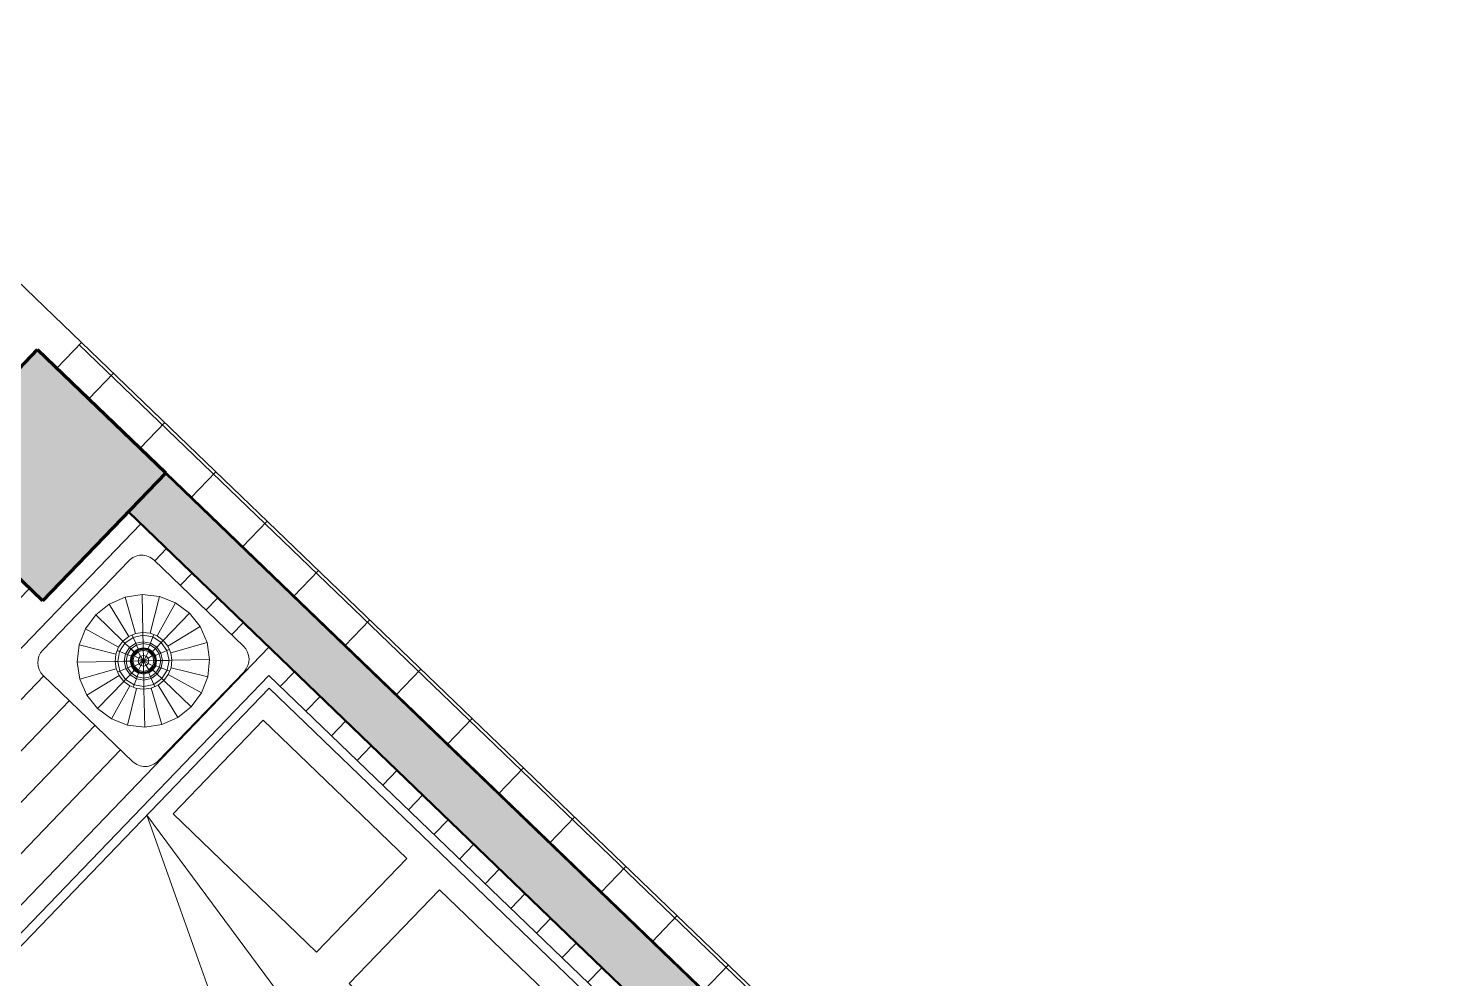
# Model space of a CAD drawing. Header units: metres. Extents: x 11 to 152, y 1 to 34.
# Drawn here: x 21.939 to 25.89, y 23.15 to 25.824 of the extents above; entities that cross this region are included whole.
import ezdxf

# ---------------------------------------------------------------- set-up
doc = ezdxf.new("R2010")
doc.units = ezdxf.units.M
for name, color, linetype, lineweight in [('A-DETL-WIDE', 214, 'Continuous', 50), ('A-FLOR', 192, 'Continuous', 9), ('A-FLOR-PATT', 8, 'Continuous', 9), ('A-WALL', 113, 'Continuous', 9), ('A-WALL-1', 113, 'Continuous', 50), ('A-WALL-PATT-1', 111, 'Continuous', 9), ('E-LITE-EQPM', 33, 'Continuous', 9), ('G-IMPT', 8, 'Continuous', 9), ('I-FURN', 30, 'Continuous', 9), ('S-COLS', 52, 'Continuous', 9), ('S-COLS-1', 52, 'Continuous', 100)]:
    doc.layers.add(name, color=color, linetype=linetype, lineweight=lineweight)

# ---------------------------------------------------------------- blocks, each defined once
blk = doc.blocks.new('M_Concrete-Square-Column - 500 x 500mm-1435712-1 Piso')
at = {"layer": 'S-COLS'}
blk.add_hatch(color=256, dxfattribs=at).paths.add_polyline_path([(-0.25, 0.25), (-0.25, -0.25), (0.25, -0.25), (0.25, 0.25)], flags=0)
at = {"layer": 'S-COLS-1'}
for p, q in [((-0.25, 0.25), (0.25, 0.25)), ((-0.25, -0.25), (-0.25, 0.25)), ((0.25, 0.25), (0.25, -0.25)), ((0.25, -0.25), (-0.25, -0.25))]:
    blk.add_line(p, q, dxfattribs=at)
blk = doc.blocks.new('M_Bed-Box1 - cama 140 x 190-1496802-1 Piso')
at = {"layer": 'I-FURN'}
for p, q in [((-0.3608, 1.1844), (1.0392, 1.1844)), ((-0.3608, -0.7156), (-0.3608, 1.1844)), ((-0.3354, 1.159), (1.0138, 1.159)), ((-0.3354, -0.6902), (-0.3354, 1.159)), ((1.0138, -0.6902), (1.0138, 1.159)), ((1.0392, -0.7156), (1.0392, 1.1844)), ((-0.163, 0.3934), (-0.3354, 0.0335)), ((1.0138, -0.1949), (-0.163, 0.3934)), ((1.0138, -0.1949), (-0.3354, 0.0335)), ((-0.2846, -0.2482), (0.2757, -0.2482)), ((-0.2846, -0.614), (-0.2846, -0.2482)), ((0.2757, -0.614), (0.2757, -0.2482)), ((0.4027, -0.2482), (0.963, -0.2482)), ((0.4027, -0.614), (0.4027, -0.2482)), ((0.963, -0.614), (0.963, -0.2482)), ((-0.2846, -0.614), (0.2757, -0.614)), ((0.4027, -0.614), (0.963, -0.614)), ((-0.3354, -0.6902), (1.0138, -0.6902)), ((-0.3608, -0.7156), (1.0392, -0.7156))]:
    blk.add_line(p, q, dxfattribs=at)
blk = doc.blocks.new('M_Table-End - nochero-1375290-1 Piso')
at = {"layer": 'I-FURN'}
for p, q in [((0.4029, 0.3774), (0.0545, 0.3774)), ((0.0037, 0.3266), (0.0037, -0.0218)), ((0.4537, -0.0218), (0.4537, 0.3266)), ((0.0545, -0.0726), (0.4029, -0.0726))]:
    blk.add_line(p, q, dxfattribs=at)
for centre, start, end in [((0.0545, 0.3266), 90, 180), ((0.4029, 0.3266), 0, 90), ((0.0545, -0.0218), 180, 270), ((0.4029, -0.0218), 270, 0)]:
    blk.add_arc(centre, 0.0508, start, end, dxfattribs=at)
blk = doc.blocks.new('Lamp38i - Name-1374313-1 Piso')
at = {"layer": 'G-IMPT'}
for p, q in [((0, 0.0381), (0, 0.0265)), ((-0.0265, 0), (-0.0381, 0)), ((0, -0.0381), (0, -0.0265)), ((0.0265, 0), (0.0381, 0))]:
    blk.add_line(p, q, dxfattribs=at)
blk = doc.blocks.new('Lamp38i - 12zlmp38i_dwg-1374311-1 Piso')
at = {"layer": 'G-IMPT'}
for p, q in [((-0.1317, 0.1317), (-0.0931, 0.1613)), ((-0.0482, 0.18), (-0.0931, 0.1613)), ((-0.04, 0.0693), (-0.0931, 0.1613)), ((0, 0.1863), (-0.0482, 0.18)), ((-0.0207, 0.0772), (-0.0482, 0.18)), ((0.0482, 0.18), (0, 0.1863)), ((0, 0.0799), (0, 0.1863)), ((0.0207, 0.0772), (0.0482, 0.18)), ((0.04, 0.0693), (0.0931, 0.1613)), ((0.0482, 0.18), (0.0931, 0.1613)), ((0.1317, 0.1317), (0.0931, 0.1613)), ((-0.1317, 0.1317), (-0.1613, 0.0931)), ((-0.1317, 0.1317), (-0.0565, 0.0565)), ((0.0565, 0.0565), (0.1317, 0.1317)), ((0.1613, 0.0931), (0.1317, 0.1317)), ((-0.1613, 0.0931), (-0.18, 0.0482)), ((-0.1613, 0.0931), (-0.0693, 0.04)), ((0, 0.0799), (-0.0207, 0.0772)), ((0.0207, 0.0772), (0, 0.0799)), ((0, 0.0799), (0, 0.0722)), ((0.0693, 0.04), (0.1613, 0.0931)), ((0.18, 0.0482), (0.1613, 0.0931)), ((-0.18, 0.0482), (-0.1863, 0)), ((-0.0772, 0.0207), (-0.18, 0.0482)), ((-0.0693, 0.04), (-0.0772, 0.0207)), ((-0.0565, 0.0565), (-0.0693, 0.04)), ((-0.0511, 0.0511), (-0.0667, 0.0276)), ((-0.04, 0.0693), (-0.0565, 0.0565)), ((-0.0511, 0.0511), (-0.0565, 0.0565)), ((-0.0511, 0.0511), (-0.0276, 0.0667)), ((-0.0511, 0.0511), (-0.0381, 0.0381)), ((-0.0207, 0.0772), (-0.04, 0.0693)), ((-0.0206, 0.0498), (-0.0381, 0.0381)), ((-0.0381, 0.0381), (-0.0206, 0.0498)), ((-0.0344, 0.0344), (-0.0186, 0.0449)), ((-0.0303, 0.0732), (-0.0276, 0.0667)), ((-0.0276, 0.0667), (0, 0.0722)), ((-0.0276, 0.0667), (-0.0206, 0.0498)), ((-0.0206, 0.0498), (0, 0.0539)), ((0, 0.0539), (-0.0206, 0.0498)), ((-0.0186, 0.0449), (-0.0206, 0.0498)), ((0, 0.0486), (-0.0186, 0.0449)), ((-0.0186, 0.0449), (-0.0142, 0.0343)), ((0.0276, 0.0667), (0, 0.0722)), ((0, 0.0539), (0, 0.0722)), ((0.0206, 0.0498), (0, 0.0539)), ((0, 0.0539), (0.0206, 0.0498)), ((0, 0.0486), (0, 0.0539)), ((0, 0.0371), (0, 0.0486)), ((0.0186, 0.0449), (0, 0.0486)), ((0.0142, 0.0343), (0.0186, 0.0449)), ((0.0186, 0.0449), (0.0206, 0.0498)), ((0.0186, 0.0449), (0.0344, 0.0344)), ((0.0276, 0.0667), (0.0206, 0.0498)), ((0.0381, 0.0381), (0.0206, 0.0498)), ((0.0206, 0.0498), (0.0381, 0.0381)), ((0.04, 0.0693), (0.0207, 0.0772)), ((0.0276, 0.0667), (0.0303, 0.0732)), ((0.0511, 0.0511), (0.0276, 0.0667)), ((0.0511, 0.0511), (0.0381, 0.0381)), ((0.0565, 0.0565), (0.04, 0.0693)), ((0.0511, 0.0511), (0.0565, 0.0565)), ((0.0511, 0.0511), (0.0667, 0.0276)), ((0.0693, 0.04), (0.0565, 0.0565)), ((0.0772, 0.0207), (0.0693, 0.04)), ((0.0772, 0.0207), (0.18, 0.0482)), ((0.1863, 0), (0.18, 0.0482)), ((-0.0772, 0.0207), (-0.0799, 0)), ((-0.0732, 0.0303), (-0.0667, 0.0276)), ((-0.0722, 0), (-0.0667, 0.0276)), ((-0.0498, 0.0206), (-0.0667, 0.0276)), ((-0.0498, 0.0206), (-0.0539, 0)), ((-0.0539, 0), (-0.0498, 0.0206)), ((-0.0498, 0.0206), (-0.0381, 0.0381)), ((-0.0498, 0.0206), (-0.0381, 0.0381)), ((-0.0449, 0.0186), (-0.0498, 0.0206)), ((-0.0449, 0.0186), (-0.0486, 0)), ((-0.0449, 0.0186), (-0.0344, 0.0344)), ((-0.0343, 0.0142), (-0.0449, 0.0186)), ((-0.0344, 0.0344), (-0.0381, 0.0381)), ((-0.0371, 0), (-0.0343, 0.0142)), ((-0.0351, 0), (-0.0324, 0.0134)), ((-0.0262, 0.0262), (-0.0344, 0.0344)), ((-0.0343, 0.0142), (-0.0262, 0.0262)), ((-0.0324, 0.0134), (-0.0343, 0.0142)), ((-0.0319, 0.0065), (-0.0331, 0)), ((-0.0324, 0.0134), (-0.0248, 0.0248)), ((-0.0306, 0.0127), (-0.0324, 0.0134)), ((-0.0319, 0.0085), (-0.0233, 0.0233)), ((-0.0319, 0.0085), (-0.0319, -0.0085)), ((-0.0319, 0.0085), (-0.0287, 0.0077)), ((-0.0306, 0.0127), (-0.0312, 0.0096)), ((-0.0306, 0.0127), (-0.0234, 0.0234)), ((-0.0287, 0.0077), (-0.021, 0.021)), ((-0.0287, 0.0077), (-0.0147, 0.0039)), ((-0.0287, 0.0077), (-0.0286, -0.0077)), ((-0.0262, 0.0262), (-0.0142, 0.0343)), ((-0.0262, 0.0262), (-0.0248, 0.0248)), ((-0.0248, 0.0248), (-0.0134, 0.0324)), ((-0.0234, 0.0234), (-0.0248, 0.0248)), ((-0.0234, 0.0234), (-0.0127, 0.0306)), ((-0.0233, 0.0233), (-0.0085, 0.0319)), ((-0.0233, 0.0233), (-0.021, 0.021)), ((-0.021, 0.021), (-0.0077, 0.0287)), ((-0.021, 0.021), (-0.0108, 0.0108)), ((-0.0147, 0.0039), (-0.0108, 0.0108)), ((-0.0147, 0.0039), (-0.0147, -0.0039)), ((-0.0147, 0.0039), (0, 0)), ((0, 0.0371), (-0.0142, 0.0343)), ((-0.0142, 0.0343), (-0.0134, 0.0324)), ((0, 0.0351), (-0.0134, 0.0324)), ((-0.0127, 0.0306), (-0.0134, 0.0324)), ((-0.0096, 0.0312), (-0.0127, 0.0306)), ((-0.0039, 0.0147), (-0.0108, 0.0108)), ((0, 0), (-0.0108, 0.0108)), ((0.0085, 0.0319), (-0.0085, 0.0319)), ((-0.0077, 0.0287), (-0.0085, 0.0319)), ((0.0077, 0.0287), (-0.0077, 0.0287)), ((-0.0077, 0.0287), (-0.0039, 0.0147)), ((0, 0.0331), (-0.0065, 0.0319)), ((0.0039, 0.0147), (-0.0039, 0.0147)), ((0, 0), (-0.0039, 0.0147)), ((0, 0.0351), (0, 0.0371)), ((0.0142, 0.0343), (0, 0.0371)), ((0, 0.0351), (0.0134, 0.0324)), ((0, 0.0331), (0, 0.0351)), ((0, 0.0319), (0, 0.0331)), ((0.0065, 0.0319), (0, 0.0331)), ((0.0039, 0.0147), (0, 0)), ((0.0108, 0.0108), (0, 0)), ((0.0147, 0.0039), (0, 0)), ((0.0077, 0.0287), (0.0039, 0.0147)), ((0.0108, 0.0108), (0.0039, 0.0147)), ((0.0085, 0.0319), (0.0077, 0.0287)), ((0.021, 0.021), (0.0077, 0.0287)), ((0.0085, 0.0319), (0.0233, 0.0233)), ((0.0127, 0.0306), (0.0096, 0.0312)), ((0.021, 0.021), (0.0108, 0.0108)), ((0.0147, 0.0039), (0.0108, 0.0108)), ((0.0127, 0.0306), (0.0134, 0.0324)), ((0.0127, 0.0306), (0.0234, 0.0234)), ((0.0134, 0.0324), (0.0142, 0.0343)), ((0.0134, 0.0324), (0.0248, 0.0248)), ((0.0142, 0.0343), (0.0262, 0.0262)), ((0.0286, 0.0077), (0.0147, 0.0039)), ((0.0147, -0.0039), (0.0147, 0.0039)), ((0.021, 0.021), (0.0233, 0.0233)), ((0.0286, 0.0077), (0.021, 0.021)), ((0.0319, 0.0085), (0.0233, 0.0233)), ((0.0234, 0.0234), (0.0248, 0.0248)), ((0.0306, 0.0127), (0.0234, 0.0234)), ((0.0262, 0.0262), (0.0248, 0.0248)), ((0.0324, 0.0134), (0.0248, 0.0248)), ((0.0344, 0.0344), (0.0262, 0.0262)), ((0.0343, 0.0142), (0.0262, 0.0262)), ((0.0319, 0.0085), (0.0286, 0.0077)), ((0.0286, -0.0077), (0.0286, 0.0077)), ((0.0306, 0.0127), (0.0324, 0.0134)), ((0.0306, 0.0127), (0.0312, 0.0096)), ((0.0319, -0.0085), (0.0319, 0.0085)), ((0.0319, 0.0065), (0.0331, 0)), ((0.0324, 0.0134), (0.0343, 0.0142)), ((0.0351, 0), (0.0324, 0.0134)), ((0.0343, 0.0142), (0.0449, 0.0186)), ((0.0371, 0), (0.0343, 0.0142)), ((0.0344, 0.0344), (0.0381, 0.0381)), ((0.0449, 0.0186), (0.0344, 0.0344)), ((0.0498, 0.0206), (0.0381, 0.0381)), ((0.0498, 0.0206), (0.0381, 0.0381)), ((0.0449, 0.0186), (0.0498, 0.0206)), ((0.0449, 0.0186), (0.0486, 0)), ((0.0498, 0.0206), (0.0667, 0.0276)), ((0.0498, 0.0206), (0.0539, 0)), ((0.0539, 0), (0.0498, 0.0206)), ((0.0732, 0.0303), (0.0667, 0.0276)), ((0.0722, 0), (0.0667, 0.0276)), ((0.0799, 0), (0.0772, 0.0207)), ((-0.1863, 0), (-0.18, -0.0482)), ((-0.0799, 0), (-0.1863, 0)), ((-0.0772, -0.0207), (-0.18, -0.0482)), ((-0.0799, 0), (-0.0772, -0.0207)), ((-0.0722, 0), (-0.0799, 0)), ((-0.0772, -0.0207), (-0.0693, -0.04)), ((-0.0667, -0.0276), (-0.0732, -0.0303)), ((-0.0722, 0), (-0.0539, 0)), ((-0.0722, 0), (-0.0667, -0.0276)), ((-0.0667, -0.0276), (-0.0498, -0.0206)), ((-0.0667, -0.0276), (-0.0511, -0.0511)), ((-0.0539, 0), (-0.0498, -0.0206)), ((-0.0539, 0), (-0.0498, -0.0206)), ((-0.0486, 0), (-0.0539, 0)), ((-0.0511, -0.0511), (-0.0381, -0.0381)), ((-0.0449, -0.0186), (-0.0498, -0.0206)), ((-0.0498, -0.0206), (-0.0381, -0.0381)), ((-0.0381, -0.0381), (-0.0498, -0.0206)), ((-0.0371, 0), (-0.0486, 0)), ((-0.0486, 0), (-0.0449, -0.0186)), ((-0.0343, -0.0142), (-0.0449, -0.0186)), ((-0.0344, -0.0344), (-0.0449, -0.0186)), ((-0.0344, -0.0344), (-0.0381, -0.0381)), ((-0.0381, -0.0381), (-0.0206, -0.0498)), ((-0.0381, -0.0381), (-0.0206, -0.0498)), ((-0.0351, 0), (-0.0371, 0)), ((-0.0371, 0), (-0.0343, -0.0142)), ((-0.0351, 0), (-0.0324, -0.0134)), ((-0.0331, 0), (-0.0351, 0)), ((-0.0344, -0.0344), (-0.0262, -0.0262)), ((-0.0344, -0.0344), (-0.0186, -0.0449)), ((-0.0343, -0.0142), (-0.0324, -0.0134)), ((-0.0262, -0.0262), (-0.0343, -0.0142)), ((-0.0319, 0), (-0.0331, 0)), ((-0.0331, 0), (-0.0319, -0.0065)), ((-0.0306, -0.0127), (-0.0324, -0.0134)), ((-0.0324, -0.0134), (-0.0248, -0.0248)), ((-0.0319, -0.0085), (-0.0286, -0.0077)), ((-0.0319, -0.0085), (-0.0233, -0.0233)), ((-0.0312, -0.0096), (-0.0306, -0.0127)), ((-0.0306, -0.0127), (-0.0234, -0.0234)), ((-0.0286, -0.0077), (-0.0147, -0.0039)), ((-0.0286, -0.0077), (-0.021, -0.021)), ((-0.0262, -0.0262), (-0.0248, -0.0248)), ((-0.0262, -0.0262), (-0.0142, -0.0343)), ((-0.0234, -0.0234), (-0.0248, -0.0248)), ((-0.0248, -0.0248), (-0.0134, -0.0324)), ((-0.0234, -0.0234), (-0.0127, -0.0306)), ((-0.0233, -0.0233), (-0.021, -0.021)), ((-0.0233, -0.0233), (-0.0085, -0.0319)), ((-0.0108, -0.0108), (-0.021, -0.021)), ((-0.021, -0.021), (-0.0077, -0.0286)), ((-0.0186, -0.0449), (-0.0142, -0.0343)), ((-0.0147, -0.0039), (0, 0)), ((-0.0147, -0.0039), (-0.0108, -0.0108)), ((-0.0142, -0.0343), (-0.0134, -0.0324)), ((0, -0.0371), (-0.0142, -0.0343)), ((-0.0127, -0.0306), (-0.0134, -0.0324)), ((0, -0.0351), (-0.0134, -0.0324)), ((-0.0096, -0.0312), (-0.0127, -0.0306)), ((-0.0108, -0.0108), (0, 0)), ((-0.0108, -0.0108), (-0.0039, -0.0147)), ((-0.0077, -0.0286), (-0.0085, -0.0319)), ((-0.0085, -0.0319), (0.0085, -0.0319)), ((-0.0077, -0.0286), (-0.0039, -0.0147)), ((-0.0077, -0.0286), (0.0077, -0.0287)), ((0, -0.0331), (-0.0065, -0.0319)), ((-0.0039, -0.0147), (0, 0)), ((-0.0039, -0.0147), (0.0039, -0.0147)), ((0.0039, -0.0147), (0, 0)), ((0.0108, -0.0108), (0, 0)), ((0.0147, -0.0039), (0, 0)), ((0, -0.0319), (0, -0.0331)), ((0.0065, -0.0319), (0, -0.0331)), ((0, -0.0351), (0.0134, -0.0324)), ((0, -0.0331), (0, -0.0351)), ((0, -0.0371), (0.0142, -0.0343)), ((0, -0.0351), (0, -0.0371)), ((0, -0.0371), (0, -0.0486)), ((0.0039, -0.0147), (0.0108, -0.0108)), ((0.0077, -0.0287), (0.0039, -0.0147)), ((0.0077, -0.0287), (0.021, -0.021)), ((0.0085, -0.0319), (0.0077, -0.0287)), ((0.0085, -0.0319), (0.0233, -0.0233)), ((0.0127, -0.0306), (0.0096, -0.0312)), ((0.0108, -0.0108), (0.0147, -0.0039)), ((0.0108, -0.0108), (0.021, -0.021)), ((0.0127, -0.0306), (0.0234, -0.0234)), ((0.0127, -0.0306), (0.0134, -0.0324)), ((0.0134, -0.0324), (0.0248, -0.0248)), ((0.0134, -0.0324), (0.0142, -0.0343)), ((0.0142, -0.0343), (0.0262, -0.0262)), ((0.0142, -0.0343), (0.0186, -0.0449)), ((0.0286, -0.0077), (0.0147, -0.0039)), ((0.0186, -0.0449), (0.0344, -0.0344)), ((0.0206, -0.0498), (0.0381, -0.0381)), ((0.0206, -0.0498), (0.0381, -0.0381)), ((0.0286, -0.0077), (0.021, -0.021)), ((0.0233, -0.0233), (0.021, -0.021)), ((0.0233, -0.0233), (0.0319, -0.0085)), ((0.0234, -0.0234), (0.0306, -0.0127)), ((0.0234, -0.0234), (0.0248, -0.0248)), ((0.0324, -0.0134), (0.0248, -0.0248)), ((0.0262, -0.0262), (0.0248, -0.0248)), ((0.0343, -0.0142), (0.0262, -0.0262)), ((0.0262, -0.0262), (0.0344, -0.0344)), ((0.0286, -0.0077), (0.0319, -0.0085)), ((0.0312, -0.0096), (0.0306, -0.0127)), ((0.0306, -0.0127), (0.0324, -0.0134)), ((0.0319, 0), (0.0331, 0)), ((0.0331, 0), (0.0319, -0.0065)), ((0.0351, 0), (0.0324, -0.0134)), ((0.0343, -0.0142), (0.0324, -0.0134)), ((0.0331, 0), (0.0351, 0)), ((0.0371, 0), (0.0343, -0.0142)), ((0.0343, -0.0142), (0.0449, -0.0186)), ((0.0344, -0.0344), (0.0449, -0.0186)), ((0.0344, -0.0344), (0.0381, -0.0381)), ((0.0351, 0), (0.0371, 0)), ((0.0371, 0), (0.0486, 0)), ((0.0381, -0.0381), (0.0498, -0.0206)), ((0.0381, -0.0381), (0.0498, -0.0206)), ((0.0381, -0.0381), (0.0511, -0.0511)), ((0.0486, 0), (0.0449, -0.0186)), ((0.0449, -0.0186), (0.0498, -0.0206)), ((0.0486, 0), (0.0539, 0)), ((0.0498, -0.0206), (0.0539, 0)), ((0.0539, 0), (0.0498, -0.0206)), ((0.0498, -0.0206), (0.0667, -0.0276)), ((0.0511, -0.0511), (0.0667, -0.0276)), ((0.0722, 0), (0.0539, 0)), ((0.0667, -0.0276), (0.0722, 0)), ((0.0732, -0.0303), (0.0667, -0.0276)), ((0.0693, -0.04), (0.0772, -0.0207)), ((0.0799, 0), (0.0722, 0)), ((0.0772, -0.0207), (0.0799, 0)), ((0.0772, -0.0207), (0.18, -0.0482)), ((0.0799, 0), (0.1863, 0)), ((0.18, -0.0482), (0.1863, 0)), ((-0.18, -0.0482), (-0.1613, -0.0931)), ((-0.1613, -0.0931), (-0.0693, -0.04)), ((-0.1317, -0.1317), (-0.0565, -0.0565)), ((-0.04, -0.0693), (-0.0931, -0.1613)), ((-0.0693, -0.04), (-0.0565, -0.0565)), ((-0.0511, -0.0511), (-0.0565, -0.0565)), ((-0.0565, -0.0565), (-0.04, -0.0693)), ((-0.0511, -0.0511), (-0.0276, -0.0667)), ((-0.0482, -0.18), (-0.0207, -0.0772)), ((-0.04, -0.0693), (-0.0207, -0.0772)), ((-0.0303, -0.0732), (-0.0276, -0.0667)), ((-0.0206, -0.0498), (-0.0276, -0.0667)), ((-0.0276, -0.0667), (0, -0.0722)), ((0, -0.0799), (-0.0207, -0.0772)), ((-0.0186, -0.0449), (-0.0206, -0.0498)), ((-0.0206, -0.0498), (0, -0.0539)), ((0, -0.0539), (-0.0206, -0.0498)), ((0, -0.0486), (-0.0186, -0.0449)), ((0.0186, -0.0449), (0, -0.0486)), ((0, -0.0486), (0, -0.0539)), ((0, -0.0539), (0.0206, -0.0498)), ((0, -0.0539), (0.0206, -0.0498)), ((0, -0.0539), (0, -0.0722)), ((0.0276, -0.0667), (0, -0.0722)), ((0, -0.0799), (0, -0.0722)), ((0, -0.0799), (0.0207, -0.0772)), ((0.0186, -0.0449), (0.0206, -0.0498)), ((0.0206, -0.0498), (0.0276, -0.0667)), ((0.0207, -0.0772), (0.04, -0.0693)), ((0.0207, -0.0772), (0.0482, -0.18)), ((0.0276, -0.0667), (0.0511, -0.0511)), ((0.0303, -0.0732), (0.0276, -0.0667)), ((0.04, -0.0693), (0.0565, -0.0565)), ((0.04, -0.0693), (0.0931, -0.1613)), ((0.0565, -0.0565), (0.0511, -0.0511)), ((0.0693, -0.04), (0.0565, -0.0565)), ((0.0565, -0.0565), (0.1317, -0.1317)), ((0.0693, -0.04), (0.1613, -0.0931)), ((0.1613, -0.0931), (0.18, -0.0482)), ((-0.1613, -0.0931), (-0.1317, -0.1317)), ((0, -0.0799), (0, -0.1863)), ((0.1613, -0.0931), (0.1317, -0.1317)), ((-0.1317, -0.1317), (-0.0931, -0.1613)), ((0.0931, -0.1613), (0.1317, -0.1317)), ((-0.0931, -0.1613), (-0.0482, -0.18)), ((-0.0482, -0.18), (0, -0.1863)), ((0, -0.1863), (0.0482, -0.18)), ((0.0482, -0.18), (0.0931, -0.1613))]:
    blk.add_line(p, q, dxfattribs=at)
at = {"xscale": 1.2, "yscale": 1.2, "zscale": 1.2}
blk.add_blockref('Lamp38i - Name-1374313-1 Piso', (0, 0), dxfattribs=at)
blk = doc.blocks.new('Lamp38i - 100 Watt Incandescent-1375292-1 Piso')
blk.add_blockref('Lamp38i - 12zlmp38i_dwg-1374311-1 Piso', (0, 0))

msp = doc.modelspace()

# ---------------------------------------------------------------- hatches: boundary and pattern name
at = {"layer": 'A-FLOR-PATT'}
h = msp.add_hatch(dxfattribs=at)
h.set_pattern_fill('FP_30', color=256, style=0, pattern_type=2)
h.set_pattern_definition([(316.102, (-12.445, 37.618), (0.1386753, 0.1441151), []), (46.102, (-12.445, 37.618), (-0.1441151, 0.1386753), [])])
h.paths.add_polyline_path([(11.6069, 14.1914), (11.815, 14.4076), (11.8333, 14.39), (13.2201, 15.8312), (13.2018, 15.8488), (13.6188, 16.2822), (13.6371, 16.2646), (21.931, 24.8838), (21.1743, 25.6118), (10.8344, 14.8654), (11.5233, 14.2026), (11.5579, 14.2386), (11.5917, 14.206)], flags=0)
h.paths.add_polyline_path([(25.8197, 21.2092), (25.89, 21.2823), (22.089, 24.9399), (22.0197, 24.8679), (22.3259, 24.5732), (22.3248, 24.572), (25.8186, 21.2103)], flags=0)
h = msp.add_hatch(dxfattribs=at)
h.set_pattern_fill('FP_23', color=256, style=0, pattern_type=2)
h.set_pattern_definition([(226.102, (23.718, 12.104), (0.0720575, -0.0693377), [])])
h.paths.add_polyline_path([(19.1658, 17.4693), (19.9753, 18.3107), (19.7683, 18.5111), (19.7654, 18.5189), (19.7646, 18.5237), (19.7656, 18.531), (19.7678, 18.5365), (19.7732, 18.5434), (20.0411, 18.8205), (20.0472, 18.8232), (20.0537, 18.8242), (20.0603, 18.8234), (20.0671, 18.8205), (20.0725, 18.8164), (20.2747, 18.6218), (20.3913, 18.7429), (20.1925, 18.9354), (20.1896, 18.9431), (20.1889, 18.948), (20.1899, 18.9552), (20.1921, 18.9608), (20.1975, 18.9677), (20.4653, 19.2448), (20.4714, 19.2474), (20.478, 19.2484), (20.4846, 19.2477), (20.4914, 19.2448), (20.4968, 19.2407), (20.6907, 19.0541), (22.0844, 20.5041), (22.0556, 20.5318), (22.1001, 20.5792), (22.0899, 20.5891), (22.1141, 20.6143), (22.1249, 20.6039), (22.1596, 20.6399), (22.19, 20.6122), (22.5788, 21.0163), (22.6869, 20.9123), (22.2776, 20.4869), (22.2793, 20.4869), (22.6879, 20.9113), (23.9049, 19.7397), (24.4666, 20.3235), (23.1412, 21.5989), (24.1302, 22.6267), (22.2208, 24.4639), (21.9792, 24.2129), (21.6189, 24.5596), (20.2322, 23.1184), (20.3403, 23.0144), (20.0286, 22.6905), (21.5687, 21.2085), (21.5341, 21.1725), (21.5449, 21.1621), (21.5206, 21.1368), (21.5098, 21.1472), (21.4647, 21.1004), (19.9246, 22.5824), (18.3919, 20.9896), (18.2836, 21.0937), (16.897, 19.6524), (17.4084, 19.1604), (17.9957, 19.7708), (19.039, 18.7669), (18.4516, 18.1565), (18.9378, 17.6887)], flags=0)
h.paths.add_polyline_path([(19.7427, 18.5369), (19.7351, 18.5418), (19.7169, 18.5609), (19.7159, 18.5627), (19.7168, 18.572), (19.7191, 18.5753), (20.003, 18.8693), (20.0063, 18.8713), (20.0096, 18.8718), (20.016, 18.8702), (20.019, 18.8679), (20.0387, 18.8473), (20.0398, 18.8455), (20.0398, 18.8387), (20.0364, 18.8329), (19.7544, 18.54), (19.7493, 18.537)], flags=0)
h.paths.add_polyline_path([(19.7026, 18.5719), (19.6953, 18.5763), (19.6917, 18.5823), (19.6917, 18.5905), (19.6953, 18.597), (19.6984, 18.5994), (19.7059, 18.6016), (19.7098, 18.6012), (19.7185, 18.5951), (19.7191, 18.5943), (19.7213, 18.5868), (19.7194, 18.5792), (19.714, 18.5736), (19.7104, 18.572), (19.7059, 18.572)], flags=0)
h.paths.add_polyline_path([(19.9889, 18.8649), (19.9793, 18.8682), (19.9757, 18.8722), (19.9741, 18.8758), (19.9741, 18.884), (19.9777, 18.8904), (19.9815, 18.8931), (19.9883, 18.895), (19.9922, 18.8946), (19.999, 18.8908), (20.003, 18.8841), (20.003, 18.8759), (19.9994, 18.8695), (19.9927, 18.8655)], flags=0)
h.paths.add_polyline_path([(20.167, 18.9611), (20.1594, 18.9661), (20.1412, 18.9852), (20.1401, 18.987), (20.1411, 18.9963), (20.1434, 18.9995), (20.4273, 19.2936), (20.4306, 19.2956), (20.4339, 19.296), (20.4402, 19.2945), (20.4433, 19.2922), (20.4629, 19.2716), (20.464, 19.2698), (20.464, 19.2629), (20.4606, 19.2571), (20.1786, 18.9643), (20.1736, 18.9612)], flags=0)
h.paths.add_polyline_path([(20.1269, 18.9962), (20.1196, 19.0006), (20.116, 19.0066), (20.116, 19.0148), (20.1196, 19.0212), (20.1227, 19.0237), (20.1302, 19.0259), (20.1341, 19.0254), (20.1428, 19.0193), (20.1434, 19.0186), (20.1455, 19.0111), (20.1437, 19.0035), (20.1383, 18.9979), (20.1347, 18.9963), (20.1302, 18.9962)], flags=0)
h.paths.add_polyline_path([(18.7911, 19.1928), (18.4308, 19.5395), (18.7775, 19.8998), (19.1378, 19.5531), (18.8317, 19.2349)], flags=0)
h.paths.add_polyline_path([(20.4131, 19.2891), (20.4035, 19.2925), (20.3999, 19.2964), (20.3983, 19.3), (20.3983, 19.3082), (20.402, 19.3147), (20.405, 19.3171), (20.4125, 19.3193), (20.4164, 19.3188), (20.4233, 19.3151), (20.4273, 19.3084), (20.4273, 19.3002), (20.4237, 19.2938), (20.417, 19.2897)], flags=0)
h.paths.add_polyline_path([(19.7189, 19.3417), (19.3254, 19.3417), (19.3125, 19.3434), (19.3004, 19.3484), (19.2901, 19.3563), (19.2821, 19.3667), (19.2771, 19.3788), (19.2754, 19.3917), (19.2754, 19.7917), (19.2771, 19.8046), (19.2821, 19.8167), (19.2901, 19.8271), (19.3004, 19.835), (19.3125, 19.84), (19.3254, 19.8417), (19.7254, 19.8417), (19.7384, 19.84), (19.7504, 19.835), (19.7608, 19.8271), (19.7687, 19.8167), (19.7737, 19.8046), (19.7754, 19.7917), (19.7754, 19.3917), (19.7737, 19.3788), (19.7687, 19.3667), (19.7608, 19.3563), (19.7504, 19.3484), (19.7384, 19.3434), (19.7254, 19.3417)], flags=0)
h.paths.add_polyline_path([(18.5602, 20.147), (18.5472, 20.1487), (18.5352, 20.1537), (18.5248, 20.1616), (18.5169, 20.172), (18.5119, 20.184), (18.5102, 20.197), (18.5102, 20.597), (18.5119, 20.6099), (18.5169, 20.622), (18.5248, 20.6323), (18.5352, 20.6403), (18.5472, 20.6453), (18.5602, 20.647), (18.9602, 20.647), (18.9731, 20.6453), (18.9852, 20.6403), (18.9955, 20.6323), (19.0035, 20.622), (19.0084, 20.6099), (19.0102, 20.597), (19.0102, 20.197), (19.0084, 20.184), (19.0035, 20.172), (18.9955, 20.1616), (18.9852, 20.1537), (18.9731, 20.1487), (18.9602, 20.147), (18.5771, 20.147)], flags=0)
h.paths.add_polyline_path([(20.0597, 20.2533), (20.0375, 20.2593), (20.0375, 20.2795), (20.0123, 20.2541), (19.7015, 20.3374), (19.6923, 20.3724), (19.6823, 20.3544), (19.6601, 20.3604), (19.6809, 20.4381), (19.6647, 20.4662), (19.7428, 20.7579), (19.5141, 20.8192), (19.573, 21.0392), (19.2612, 21.1227), (19.2449, 21.1509), (19.1674, 21.1725), (19.1732, 21.1939), (19.1934, 21.1939), (19.168, 21.2191), (19.2513, 21.5298), (19.2863, 21.5391), (19.2683, 21.549), (19.2743, 21.5712), (19.352, 21.5504), (19.3801, 21.5667), (19.692, 21.4831), (19.7509, 21.7031), (19.9797, 21.6418), (20.0578, 21.9335), (20.086, 21.9497), (20.1076, 22.0272), (20.129, 22.0215), (20.129, 22.0012), (20.1542, 22.0266), (20.4649, 21.9433), (20.4742, 21.9083), (20.4842, 21.9263), (20.5064, 21.9203), (20.4855, 21.8426), (20.5018, 21.8145), (20.4236, 21.5228), (20.6347, 21.4662), (20.5758, 21.2463), (20.9053, 21.158), (20.9216, 21.1299), (20.9991, 21.1083), (20.9933, 21.0868), (20.9731, 21.0868), (20.9985, 21.0617), (20.9152, 20.7509), (20.8801, 20.7417), (20.8982, 20.7317), (20.8922, 20.7095), (20.8145, 20.7303), (20.7864, 20.714), (20.4568, 20.8023), (20.3979, 20.5824), (20.1868, 20.639), (20.1086, 20.3473), (20.0805, 20.331), (20.0599, 20.2541)], flags=0)
h.paths.add_polyline_path([(22.3072, 21.6636), (21.299, 22.635), (22.6165, 24.0028), (23.6239, 23.032), (22.3417, 21.6995)], flags=0)
h.paths.add_polyline_path([(23.6848, 22.3848), (23.6703, 22.3868), (23.6579, 22.3921), (23.6471, 22.4004), (23.3962, 22.6423), (23.3893, 22.6509), (23.3834, 22.6664), (23.382, 22.6762), (23.3834, 22.6894), (23.3883, 22.7017), (23.3975, 22.7138), (23.6395, 22.9648), (23.6503, 22.9727), (23.6636, 22.9775), (23.6734, 22.979), (23.6865, 22.9775), (23.6989, 22.9727), (23.711, 22.9634), (23.962, 22.7215), (23.9699, 22.7107), (23.9747, 22.6974), (23.9762, 22.6876), (23.9747, 22.6744), (23.9699, 22.6621), (23.9606, 22.65), (23.7187, 22.399), (23.71, 22.3921), (23.6979, 22.3868)], flags=0)
h.paths.add_polyline_path([(22.2689, 23.7473), (22.2557, 23.7488), (22.2433, 23.7536), (22.2312, 23.7628), (21.9802, 24.0048), (21.9733, 24.0134), (21.968, 24.0255), (21.9661, 24.0387), (21.968, 24.0531), (21.9733, 24.0655), (21.9816, 24.0763), (22.2235, 24.3273), (22.2344, 24.3352), (22.2477, 24.34), (22.2574, 24.3415), (22.2706, 24.34), (22.283, 24.3352), (22.2951, 24.3259), (22.5461, 24.084), (22.5539, 24.0731), (22.5588, 24.0599), (22.5603, 24.0501), (22.5588, 24.0369), (22.5539, 24.0246), (22.5447, 24.0125), (22.3028, 23.7615), (22.2919, 23.7536), (22.2786, 23.7488)], flags=0)
at = {"layer": 'A-WALL-PATT-1'}
h = msp.add_hatch(color=256, dxfattribs=at)
h.paths.add_polyline_path([(25.7157, 21.1012), (25.8197, 21.2092), (25.3079, 21.7017), (25.2039, 21.5936), (25.6023, 21.2103)], flags=0)
h.paths.add_polyline_path([(24.7715, 22.0096), (24.8755, 22.1177), (22.3248, 24.572), (22.2208, 24.4639), (24.7561, 22.0244)], flags=0)

# ---------------------------------------------------------------- linework, layer by layer
at = {"layer": 'A-DETL-WIDE'}
msp.add_line((24.2716, 22.7011), (22.3259, 24.5732), dxfattribs=at)
at = {"layer": 'A-FLOR'}
for p, q in [((25.89, 21.2823), (22.089, 24.9399)), ((25.8207, 21.2103), (22.3259, 24.5732))]:
    msp.add_line(p, q, dxfattribs=at)
at = {"layer": 'A-WALL'}
for p in [(21.1703, 25.824), (22.0197, 24.8679)]:
    msp.add_line(p, (22.089, 24.9399), dxfattribs=at)
at = {"layer": 'A-WALL-1'}
for p, q in [((24.8755, 22.1177), (22.3248, 24.572)), ((22.2208, 24.4639), (24.1302, 22.6267))]:
    msp.add_line(p, q, dxfattribs=at)

# ---------------------------------------------------------------- block references
at = {"layer": 'E-LITE-EQPM', "rotation": 226.1020245838972}
msp.add_blockref('Lamp38i - 100 Watt Incandescent-1375292-1 Piso', (22.2632, 24.0444), dxfattribs=at)
at = {"layer": 'I-FURN'}
for name, p, rotation in [('M_Table-End - nochero-1375290-1 Piso', (22.3119, 24.3149), 226.1020245838968), ('M_Bed-Box1 - cama 140 x 190-1496802-1 Piso', (22.8684, 22.7673), 136.102024583897)]:
    msp.add_blockref(name, p, dxfattribs=dict(at, rotation=rotation))
at = {"layer": 'S-COLS', "rotation": 316.1020245838957}
msp.add_blockref('M_Concrete-Square-Column - 500 x 500mm-1435712-1 Piso', (21.9724, 24.5664), dxfattribs=at)

doc.saveas('drawing.dxf')
